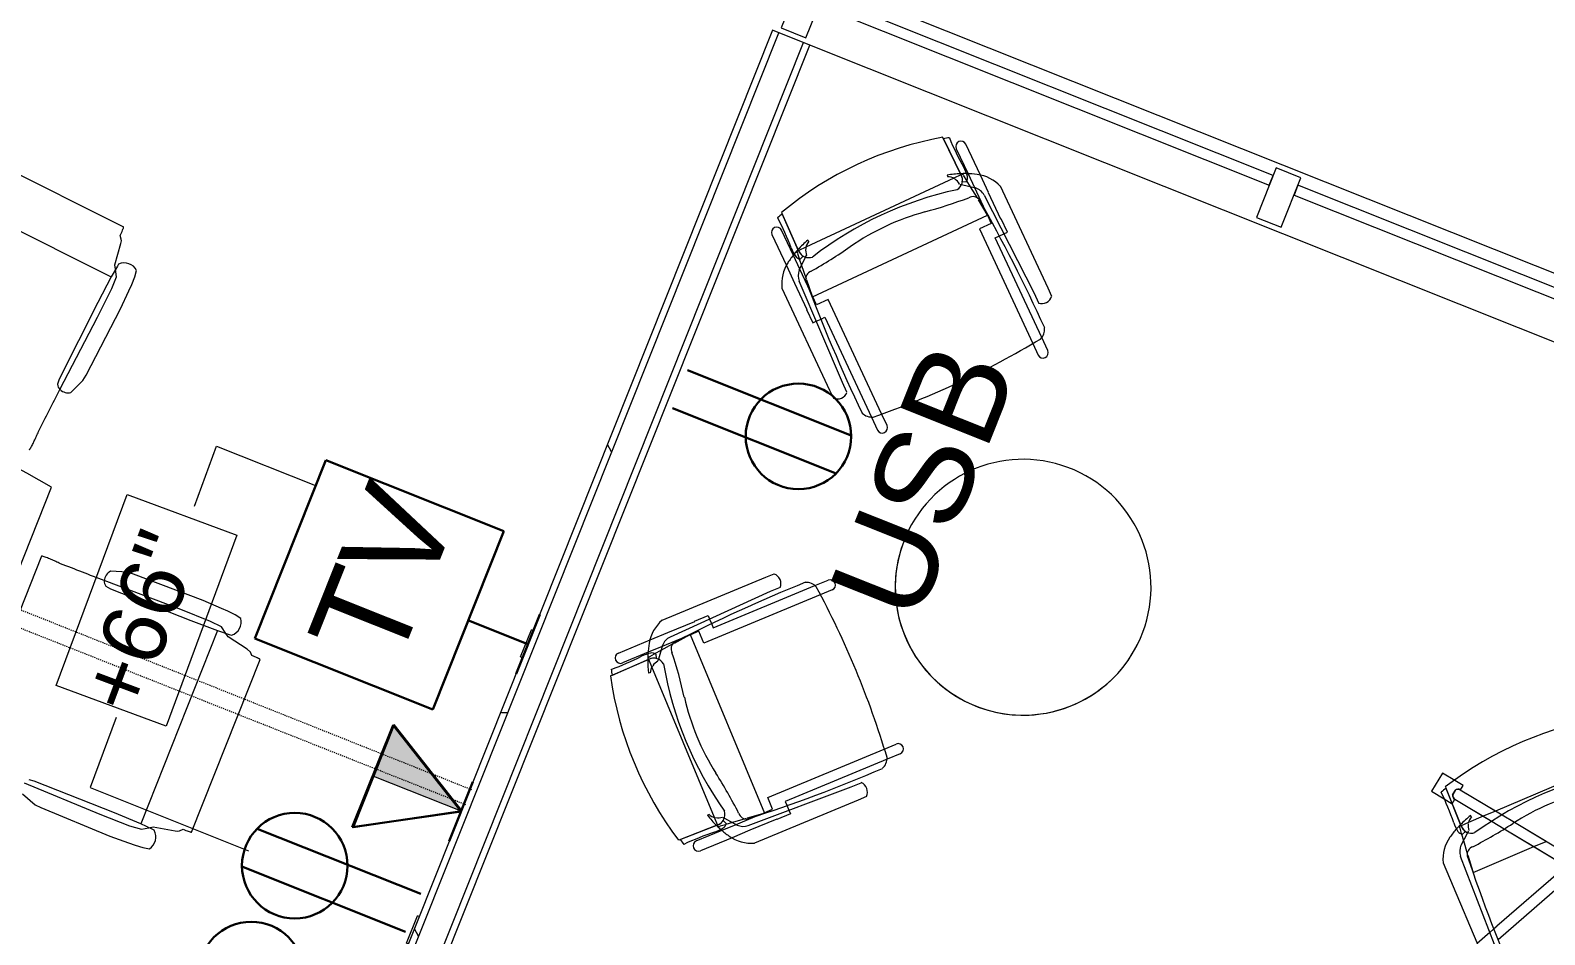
# Model space of a CAD drawing. Header units: inches. Extents: x -13 to 4331, y -638 to 2885.
# Drawn here: x 3235.2 to 3377.2, y 2037.4 to 2122.3 of the extents above; entities that cross this region are included whole.
import ezdxf

# ---------------------------------------------------------------- set-up
doc = ezdxf.new("R2010")
doc.units = ezdxf.units.IN
doc.header["$MEASUREMENT"] = 0
doc.linetypes.add('Dash 1_16_', pattern=[0.125, 0.0625, -0.0625])
for name, color, linetype, lineweight in [('A-ANNO-NOTE', 131, 'Continuous', 30), ('A-DETL', 90, 'Continuous', 9), ('A-GLAZ-CURT', 52, 'Continuous', 9), ('A-GLAZ-CWMG', 51, 'Continuous', 9), ('A-WALL', 113, 'Continuous', 9), ('A-WALL-PATT', 111, 'Continuous', 13), ('Chevy Chase Pavilion_3rd Floor Base_dwg', 8, 'Continuous', 9), ('E-ELEC-FIXT', 91, 'Continuous', 9), ('G-ANNO-TEXT', 231, 'Continuous', 9), ('I-FURN', 30, 'Continuous', 9), ('I-FURN-PNLS', 30, 'Continuous', 9), ('I-WALL', 2, 'Continuous', 13)]:
    doc.layers.add(name, color=color, linetype=linetype, lineweight=lineweight)
doc.styles.add('Swis721 Lt BT', font='swissl.ttf', dxfattribs={"height": 9})
doc.styles.add('Swis721 Lt BT_1', font='swissl.ttf', dxfattribs={"height": 6})
pattern_1 = [(0, (0, 0), (30.72, 7.68), [1.267, -21.773, 1.267, -21.773, -122.88]), (0, (0, 0), (30.72, 7.68), [-46.08, 1.267, -44.813, 1.267, -21.773, -53.76]), (0, (0, 0), (30.72, 7.68), [-115.2, 1.267, -14.093, 1.267, -37.133]), (120, (11.52, 3.84), (-22.011075, 22.7643), [1.267, -21.773, 1.267, -21.773, -122.88]), (120, (11.52, 3.84), (-22.011075, 22.7643), [-46.08, 1.267, -44.813, 1.267, -21.773, -53.76]), (120, (11.52, 3.84), (-22.011075, 22.7643), [-115.2, 1.267, -14.093, 1.267, -37.133]), (240, (15.36, 19.2), (-8.708925, -30.4443), [1.267, -21.773, 1.267, -21.773, -122.88]), (240, (15.36, 19.2), (-8.708925, -30.4443), [-46.08, 1.267, -44.813, 1.267, -21.773, -53.76]), (240, (15.36, 19.2), (-8.708925, -30.4443), [-115.2, 1.267, -14.093, 1.267, -37.133])]

# ---------------------------------------------------------------- blocks, each defined once
blk = doc.blocks.new('System Panel - Glazed-5082656-FIRST FLOOR POWER _ SIGNAL')
at = {"layer": 'A-GLAZ-CURT', "lineweight": 13}
for p, q in [((22.75, 1.75), (-22.75, 1.75)), ((-22.75, 1.75), (-22.75, 0.75)), ((22.75, 0.75), (22.75, 1.75)), ((-22.75, 0.75), (22.75, 0.75))]:
    blk.add_line(p, q, dxfattribs=at)
blk = doc.blocks.new('Rectangular Mullion - 2_5_ x 5_ rectangular-5082659-FIRST FLOOR POWER _ SIGNAL')
at = {"layer": 'A-GLAZ-CWMG', "lineweight": 20}
for p, q in [((-1.25, 2.5), (1.25, 2.5)), ((-1.25, -2.5), (-1.25, 2.5)), ((1.25, 2.5), (1.25, -2.5)), ((1.25, -2.5), (-1.25, -2.5))]:
    blk.add_line(p, q, dxfattribs=at)
blk = doc.blocks.new('F-Haworth_Chair_X99-Seminar - X99 Seminar Chair with Glides-V12-FIRST FLOOR POWER _ SIGNAL')
at = {"layer": 'I-FURN'}
for p, q in [((-8.34, 11.52), (-8.42, 7.57)), ((-8.42, 7.57), (-8.34, 11.37)), ((8.42, 7.57), (8.34, 11.52)), ((8.34, 11.37), (8.42, 7.57)), ((-10.04, 10.02), (-10.04, 6.81)), ((-9.04, 7.4), (-9.04, 10.02)), ((9.04, 10.02), (9.04, 7.4)), ((10.04, 6.81), (10.04, 10.02)), ((-9.04, 5.99), (-9.04, 7.4)), ((-8.62, 7.42), (-8.68, 6.91)), ((-8.6, 7.6), (-8.62, 7.43)), ((-8.49, 7.6), (-8.56, 7.6)), ((-7.65, 7.6), (-8.4, 7.6)), ((7.65, 7.6), (-7.65, 7.6)), ((-7.18, 7.99), (-7.21, 8.13)), ((7.21, 8.13), (7.18, 7.99)), ((8.4, 7.6), (7.65, 7.6)), ((8.56, 7.6), (8.49, 7.6)), ((8.62, 7.43), (8.6, 7.6)), ((8.68, 6.91), (8.62, 7.42)), ((9.04, 7.4), (9.04, 5.99)), ((-10.04, 6.81), (-10.04, 5)), ((-9.13, 5.92), (-8.07, 6.77)), ((-9.04, 3.62), (-9.04, 5.99)), ((-8.75, 6.22), (-8.88, 4.99)), ((-8.68, 6.87), (-8.75, 6.22)), ((-8.61, 6.81), (-8.23, 6.95)), ((-8.07, 6.77), (-7.95, 6.87)), ((7.95, 6.87), (8.07, 6.77)), ((8.07, 6.77), (9.13, 5.92)), ((8.23, 6.95), (8.61, 6.81)), ((8.75, 6.22), (8.68, 6.87)), ((8.88, 4.99), (8.75, 6.22)), ((9.04, 5.99), (9.04, 3.62)), ((10.04, 5), (10.04, 6.81)), ((-11.32, 5.06), (-11.32, -5.48)), ((-10.04, 4.99), (-10.04, 2.27)), ((-9.92, -5.36), (-9.57, 4.97)), ((-8.9, 4.8), (-9.07, 3.2)), ((-8.88, 4.99), (-8.89, 4.91)), ((8.89, 4.91), (8.88, 4.99)), ((9.07, 3.2), (8.9, 4.8)), ((9.57, 4.97), (9.92, -5.36)), ((10.04, 2.27), (10.04, 4.99)), ((11.32, -5.48), (11.32, 5.06)), ((-9.07, 3.2), (-9.07, 3.12)), ((-9.07, 3.12), (9.07, 3.12)), ((-9.04, 3.43), (-9.04, 3.62)), ((-9.04, 3.12), (-9.04, 3.43)), ((-9.04, 2.27), (-9.04, 3.12)), ((9.04, 3.62), (9.04, 3.43)), ((9.04, 3.43), (9.04, 3.12)), ((9.04, 3.12), (9.04, 2.27)), ((9.07, 3.12), (9.07, 3.2)), ((-10.04, 2.27), (-10.07, 2.27)), ((-10.07, 2.27), (-10.07, 0.89)), ((-7.83, 2.27), (-9.04, 2.27)), ((-7.83, -9.57), (-7.83, 2.27)), ((9.04, 2.27), (7.83, 2.27)), ((7.83, 2.27), (7.83, -9.57)), ((10.07, 2.27), (10.04, 2.27)), ((10.07, 0.89), (10.07, 2.27)), ((-10.07, 0.89), (-9.71, 0.89)), ((-9.71, 0.89), (-9.2, 0.89)), ((-9.2, 0.89), (-8.82, 0.89)), ((-8.82, 0.89), (-8.82, -9.44)), ((8.82, 0.89), (9.2, 0.89)), ((8.82, -9.44), (8.82, 0.89)), ((9.2, 0.89), (9.71, 0.89)), ((9.71, 0.89), (10.07, 0.89)), ((-11.32, -5.48), (-11.3, -6.32)), ((-9.92, -6.36), (-9.92, -5.36)), ((9.92, -5.36), (9.92, -6.36)), ((11.3, -6.32), (11.32, -5.48)), ((-8.82, -9.44), (-8.82, -10.78)), ((-7.83, -10.78), (-7.83, -9.57)), ((7.83, -9.57), (7.83, -10.78)), ((8.82, -10.78), (8.82, -9.44))]:
    blk.add_line(p, q, dxfattribs=at)
for centre, radius, start, end in [((0, -20.73), 33.17, 104.5766, 105.5522), ((0, -20.29), 32.89, 75.3075, 104.696), ((0, -20.73), 33.17, 74.4478, 75.4234), ((-9.54, 10.02), 0.498, 360, 180), ((-36.06, 10.03), 27.2, 355.9857, 2.5118), ((36.06, 10.03), 27.2, 177.4882, 184.0143), ((9.54, 10.02), 0.498, 360, 180), ((-4.71, -1.15), 9.61, 116.0036, 121.9522), ((-5.2, 7.86), 3.74, 175.9857, 189.9064), ((-4.71, -1.15), 9.61, 113.5094, 116.0036), ((-8.28, 7.33), 0.613, 189.9064, 237.4573), ((-4.71, -1.15), 9.61, 112.927, 113.3607), ((-4.71, -1.15), 9.61, 105.0666, 112.7369), ((-7.37, 7.55), 1.05, 178.8214, 214.7998), ((-7.37, 7.55), 1.05, 178.8214, 264.0446), ((-6.55, 6.76), 1.38, 147.5752, 174.9122), ((-6.55, 6.76), 1.38, 117.0503, 145.9813), ((0, -26.49), 33.83, 77.2285, 102.7715), ((6.55, 6.76), 1.38, 34.0187, 62.9497), ((4.71, -1.15), 9.61, 67.2631, 74.9334), ((7.37, 7.55), 1.05, 275.9554, 1.1786), ((6.55, 6.76), 1.38, 5.0878, 32.4248), ((7.37, 7.55), 1.05, 325.2002, 1.1786), ((4.71, -1.15), 9.61, 66.6393, 67.073), ((4.71, -1.15), 9.61, 63.9964, 66.4906), ((8.28, 7.33), 0.613, 302.5427, 350.0936), ((5.2, 7.86), 3.74, 350.0936, 4.0143), ((4.71, -1.15), 9.61, 58.0478, 63.9964), ((-7.87, 3.92), 3.63, 121.9522, 161.8211), ((-8.18, 4.9), 1.39, 132.8922, 177.1987), ((-11.32, 48.08), 42.84, 274.2301, 280.0233), ((0, -15.97), 22.19, 79.9767, 100.0233), ((11.32, 48.08), 42.84, 259.9767, 265.7699), ((8.18, 4.9), 1.39, 2.8013, 47.1078), ((7.87, 3.92), 3.63, 18.1789, 58.0478), ((144.06, -7.32), 153.52, 175.4787, 180.5251), ((-8.24, 4.59), 0.763, 84.2338, 165.7662), ((8.24, 4.59), 0.763, 14.2338, 95.7662), ((-144.06, -7.32), 153.52, 359.4749, 4.5213), ((-10.58, -5.68), 0.956, 221.8901, 314.1099), ((10.58, -5.68), 0.956, 225.8901, 318.1099), ((-8.21, -8.28), 1.31, 200.0433, 249.9567), ((0, 75.01), 84.96, 264.1475, 275.8525), ((8.21, -8.28), 1.31, 290.0433, 339.9567), ((-8.32, -10.78), 0.495, 180, 360), ((8.32, -10.78), 0.495, 180, 360)]:
    blk.add_arc(centre, radius, start, end, dxfattribs=at)
blk = doc.blocks.new('F - CONF TABLE _CURVED -8 CHAIRS_ - F - CONF TABLE _CURVED -8 CHAIRS_-5530000-FIRST FLOOR POWER _ SIGNAL')
at = {"layer": 'I-FURN'}
for p, q in [((39.32, 41.68), (21.96, 43.2)), ((39.53, 40.55), (39.3, 40.83)), ((39.6, 40.4), (39.53, 40.55)), ((39.65, 40.16), (39.6, 40.4)), ((39.87, 38.07), (39.65, 40.16)), ((20.51, 38.59), (39.95, 36.89)), ((40.07, 37.71), (39.87, 38.07)), ((40.12, 38.05), (39.95, 36.89)), ((40.42, 37.09), (40.07, 37.71)), ((40.16, 38.27), (40.12, 38.05)), ((40.42, 35.91), (40.42, 37.09)), ((42.01, 37.72), (41.95, 38.33)), ((42.01, 36.94), (42.01, 37.72)), ((39.95, 36.89), (39.68, 34.22)), ((40.16, 32.92), (40.42, 35.91)), ((41.87, 34.44), (41.98, 36.3)), ((41.98, 36.3), (42.01, 36.94)), ((39.68, 34.22), (38.97, 26.17)), ((41.16, 27.47), (41.87, 34.44)), ((39.38, 25.3), (40.16, 32.92)), ((41.05, 26.89), (41.16, 27.47)), ((38.97, 26.17), (38.98, 25.67)), ((40.43, 25.43), (41.05, 26.89)), ((51.58, 11.69), (50.08, 11.2)), ((52.17, 11.75), (51.58, 11.69)), ((59.17, 11.85), (52.17, 11.75)), ((61.03, 11.8), (59.17, 11.85)), ((61.68, 11.77), (61.03, 11.8)), ((62.45, 11.7), (61.68, 11.77)), ((63.06, 11.59), (62.45, 11.7)), ((43.53, 10.14), (43.53, -10.2)), ((57.52, 10.28), (49.85, 10.17)), ((60.52, 10.28), (57.52, 10.28)), ((61.68, 10.18), (60.52, 10.28)), ((62.28, 9.77), (61.68, 10.18)), ((50.18, 9.74), (50.68, 9.68)), ((50.68, 9.68), (58.77, 9.68)), ((58.77, 9.68), (61.45, 9.73)), ((61.45, 9.73), (62.61, 9.79)), ((61.45, 9.73), (61.45, -9.79)), ((62.61, 9.54), (62.28, 9.77)), ((62.61, 9.79), (62.84, 9.81)), ((64.68, 9.14), (62.61, 9.54)), ((65.06, 8.99), (64.68, 9.14)), ((65.32, 8.74), (65.06, 8.99)), ((66.16, -8.75), (66.16, 8.68)), ((50.68, -9.75), (50.18, -9.81)), ((58.77, -9.75), (50.68, -9.75)), ((61.45, -9.79), (58.77, -9.75)), ((62.61, -9.86), (61.45, -9.79)), ((61.68, -10.24), (62.28, -9.84)), ((62.28, -9.84), (62.61, -9.61)), ((62.61, -9.61), (64.68, -9.21)), ((62.84, -9.88), (62.61, -9.86)), ((64.68, -9.21), (64.92, -9.13)), ((64.92, -9.13), (65.06, -9.06)), ((65.06, -9.06), (65.32, -8.8)), ((49.85, -10.24), (57.52, -10.35)), ((50.08, -11.27), (51.58, -11.76)), ((57.52, -10.35), (60.52, -10.35)), ((60.52, -10.35), (61.68, -10.24)), ((51.58, -11.76), (52.17, -11.82)), ((52.17, -11.82), (59.17, -11.92)), ((59.17, -11.92), (61.03, -11.87)), ((61.03, -11.87), (61.68, -11.84)), ((61.68, -11.84), (62.45, -11.77)), ((62.45, -11.77), (63.06, -11.66))]:
    blk.add_line(p, q, dxfattribs=at)
for centre, radius, start, end in [((41.09, 37.34), 1.32, 49.065, 134.935), ((39.68, 26.03), 0.781, 207.3218, 248.1534), ((39.79, 26.34), 1.12, 248.9109, 305.257), ((61.99, 10.82), 1.32, 310.065, 35.935), ((50.93, 10.48), 1.12, 139.743, 196.0891), ((50.6, 10.4), 0.781, 196.8466, 237.6782), ((61.99, -10.89), 1.32, 324.065, 49.935)]:
    blk.add_arc(centre, radius, start, end, dxfattribs=at)
for points, knots in [([(39.3, 40.83), (39.32, 41.02), (39.33, 41.3), (39.34, 41.52), (39.33, 41.61), (39.33, 41.65), (39.32, 41.67), (39.32, 41.68)], [0, 0, 0, 0, 0.444444, 0.666667, 0.777778, 0.888889, 1, 1, 1, 1]), ([(38.8, 19), (38.8, 19), (38.81, 19.01), (38.82, 19.04), (38.83, 19.09), (38.84, 19.16), (38.86, 19.24), (38.87, 19.37), (38.9, 19.61), (38.92, 19.82), (38.92, 19.93)], [0, 0, 0, 0, 0.090909, 0.181818, 0.272727, 0.363636, 0.454545, 0.545455, 0.727273, 1, 1, 1, 1]), ([(44.47, 10.18), (44.39, 10.18), (44.23, 10.18), (43.9, 10.18), (43.6, 10.16), (43.53, 10.14), (43.53, 10.14)], [0, 0, 0, 0, 0.181818, 0.363636, 0.727273, 1, 1, 1, 1]), ([(66.16, 8.68), (66.16, 8.68), (66.14, 8.69), (66.09, 8.7), (66.03, 8.71), (65.94, 8.71), (65.84, 8.72), (65.69, 8.73), (65.51, 8.73), (65.37, 8.74), (65.32, 8.74)], [0, 0, 0, 0, 0.111111, 0.222222, 0.333333, 0.444444, 0.555556, 0.666667, 0.888889, 1, 1, 1, 1]), ([(65.32, -8.8), (65.51, -8.8), (65.78, -8.79), (66, -8.78), (66.09, -8.77), (66.14, -8.76), (66.16, -8.75), (66.16, -8.75)], [0, 0, 0, 0, 0.444444, 0.666667, 0.777778, 0.888889, 1, 1, 1, 1])]:
    blk.add_open_spline(points, degree=3, knots=knots, dxfattribs=at)
for points in [[(38.96, 20.9), (39.03, 21.64), (39.17, 23.11), (39.31, 24.57), (39.38, 25.3)], [(38.92, 19.93), (38.93, 20.1), (38.94, 20.42), (38.96, 20.74), (38.96, 20.9)], [(45.44, 10.13), (45.28, 10.14), (44.96, 10.16), (44.63, 10.17), (44.47, 10.18)], [(49.85, 10.17), (49.12, 10.16), (47.66, 10.15), (46.18, 10.14), (45.44, 10.13)]]:
    blk.add_open_spline(points, degree=3, dxfattribs=at)
at = {"layer": 'I-FURN-PNLS'}
blk.add_line((42, -16.5), (42, 16.5), dxfattribs=at)
blk.add_arc((0, -288.75), 308.13, 82.1657, 97.8343, dxfattribs=at)
blk = doc.blocks.new('F - CONF TABLE _ROUND-4 CHAIRS_ - Lam 30Dia Single-Column Base-5429249-FIRST FLOOR POWER _ SIGNAL')
at = {"layer": 'I-FURN'}
for start, end in [(0, 180), (360, 180), (0, 180), (180, 0), (180, 360), (180, 0)]:
    blk.add_arc((-17.69, -2.75), 12, start, end, dxfattribs=at)
blk = doc.blocks.new('Zira Wksta 12 - Type 1-V36-FIRST FLOOR POWER _ SIGNAL')
at = {"layer": 'I-FURN'}
for p, q in [((-46.16, 63.85), (-53.09, 56.92)), ((-59.04, 58.37), (-59.35, 56.4)), ((-59.04, 58.37), (-59.35, 56.4)), ((-57.71, 58.16), (-59.04, 58.37)), ((-57.71, 58.16), (-59.04, 58.37)), ((-58.3, 57.26), (-55.56, 54.41)), ((-55.56, 54.41), (-58.19, 57.16)), ((-56.82, 58.02), (-57.71, 58.16)), ((-56.82, 58.02), (-57.71, 58.16)), ((-57.39, 56.84), (-57.31, 57.35)), ((-57.39, 56.84), (-57.31, 57.35)), ((-57.3, 57.34), (-57.38, 56.84)), ((-57.3, 57.34), (-57.38, 56.84)), ((-56.89, 57.54), (-56.82, 58.02)), ((-56.89, 57.54), (-56.82, 58.02)), ((-53.09, 56.92), (-56.89, 57.52)), ((-52.37, 56.81), (-56.89, 57.52)), ((-53.09, 56.92), (-53.97, 56.05)), ((-52.37, 56.81), (-53.09, 56.92)), ((-59.35, 56.4), (-57.97, 56.18)), ((-59.35, 56.4), (-57.97, 56.18)), ((-57.97, 56.18), (-57.13, 56.04)), ((-57.97, 56.18), (-57.13, 56.04)), ((-57.13, 56.04), (-57.05, 56.52)), ((-57.13, 56.04), (-57.05, 56.52)), ((-57.05, 56.54), (-53.97, 56.05)), ((-57.05, 56.54), (-53.02, 55.9)), ((-54.99, 55.59), (-55.1, 55.67)), ((-53.97, 56.05), (-55.03, 54.98)), ((-53.97, 56.05), (-53.02, 55.9)), ((-53.02, 55.9), (-51.71, 55.69)), ((-53.02, 55.9), (-51.71, 55.69)), ((-51.03, 56.6), (-52.37, 56.81)), ((-51.03, 56.6), (-52.37, 56.81)), ((-51.71, 55.69), (-48.5, 55.18)), ((-51.71, 55.69), (-45.4, 54.69)), ((-47.63, 56.06), (-51.03, 56.6)), ((-45.24, 55.68), (-51.03, 56.6)), ((-48.5, 55.18), (-47.63, 56.06)), ((-55.71, 54.31), (-55.6, 54.17)), ((-55.63, 54.39), (-55.68, 54.33)), ((-55.6, 54.17), (-55.28, 53.77)), ((-55.03, 54.98), (-55.57, 54.45)), ((-55.16, 53.74), (-54.99, 54.11)), ((-54.89, 52.75), (-54.75, 54.1)), ((-54.75, 54.1), (-54.73, 54.26)), ((-52.88, 50.81), (-48.5, 55.18)), ((-45.19, 54.28), (-48.93, 46.95)), ((-45.19, 54.28), (-48.93, 46.95)), ((-48.5, 55.18), (-45.4, 54.69)), ((-55.25, 53.73), (-54.84, 53.23)), ((-54.84, 53.23), (-54.06, 52.26)), ((-48.36, 45.86), (-44.3, 53.83)), ((-48.36, 45.86), (-44.3, 53.83)), ((-47.47, 44.21), (-54.53, 51.76)), ((-54.06, 52.26), (-54.01, 52.21)), ((-53.94, 52.12), (-52.93, 50.87)), ((-55.84, 50.59), (-48.39, 43.13)), ((-52.93, 50.87), (-52.88, 50.81)), ((-48.93, 46.94), (-49.1, 46.61)), ((-48.93, 46.94), (-49.1, 46.61)), ((-49.32, 46.18), (-50.03, 44.78)), ((-49.32, 46.18), (-50.03, 44.78)), ((-49.1, 46.61), (-49.32, 46.18)), ((-49.1, 46.61), (-49.32, 46.18))]:
    blk.add_line(p, q, dxfattribs=at)
for centre, radius, start, end in [((-29.91, 40.67), 32.89, 120.3075, 149.696), ((-25.52, 36.28), 33.83, 122.2285, 147.7715), ((-32.97, 43.73), 22.19, 124.9767, 145.0233), ((-29.6, 40.36), 33.17, 149.5766, 150.5522), ((-56.99, 56.92), 0.407, 192.1651, 220.033), ((-56.99, 56.92), 0.407, 192.1651, 261.8349), ((-56.99, 56.94), 0.406, 193.6199, 261), ((-56.99, 56.94), 0.406, 193.6199, 261), ((-56.96, 57.14), 0.407, 80.1651, 149.8349), ((-56.96, 57.14), 0.407, 80.1651, 149.8349), ((-56.96, 57.12), 0.406, 81, 148.3801), ((-56.96, 57.12), 0.406, 81, 148.3801), ((-76.85, 36.61), 27.2, 40.9857, 47.5118), ((-56.99, 56.92), 0.407, 220.033, 233.967), ((-56.99, 56.92), 0.407, 233.967, 261.8349), ((-46.77, 50.88), 9.61, 150.0666, 157.7369), ((-53.67, 55.17), 1.38, 162.0503, 190.9813), ((-86.25, 81.01), 42.84, 319.2301, 325.0233), ((-53.49, 56.9), 3.74, 220.9857, 234.9064), ((-46.77, 50.88), 9.61, 161.0036, 166.9522), ((-46.77, 50.88), 9.61, 158.5094, 161.0036), ((-46.77, 50.88), 9.61, 157.927, 158.3607), ((-54.8, 55.14), 1.05, 223.8214, 259.7998), ((-54.8, 55.14), 1.05, 223.8214, 309.0446), ((-53.67, 55.17), 1.38, 192.5752, 219.9122), ((-97.29, 108.06), 84.96, 309.1475, 320.8525), ((-52.6, 52.23), 3.63, 166.9522, 206.8211), ((-55.29, 54.34), 0.613, 234.9064, 282.4573), ((-53.51, 52.7), 1.39, 177.8922, 222.1987), ((-53.33, 52.44), 0.763, 129.2338, 210.7662), ((62.79, 151.71), 153.52, 220.4787, 225.5251)]:
    blk.add_arc(centre, radius, start, end, dxfattribs=at)
blk = doc.blocks.new('F-Haworth_Chair_X99-Seminar - X99 Seminar Chair with Glides-V39-FIRST FLOOR POWER _ SIGNAL')
at = {"layer": 'I-FURN'}
for p, q in [((-8.82, 9.44), (-8.82, 10.78)), ((-7.83, 10.78), (-7.83, 9.57)), ((7.83, 9.57), (7.83, 10.78)), ((8.82, 10.78), (8.82, 9.44)), ((-8.82, -0.89), (-8.82, 9.44)), ((-7.83, 9.57), (-7.83, -2.27)), ((7.83, -2.27), (7.83, 9.57)), ((8.82, 9.44), (8.82, -0.89)), ((-11.32, 5.48), (-11.3, 6.32)), ((-9.92, 6.36), (-9.92, 5.36)), ((9.92, 5.36), (9.92, 6.36)), ((11.3, 6.32), (11.32, 5.48)), ((-11.32, -5.06), (-11.32, 5.48)), ((-9.92, 5.36), (-9.57, -4.97)), ((9.57, -4.97), (9.92, 5.36)), ((11.32, 5.48), (11.32, -5.06)), ((-10.07, -0.89), (-9.71, -0.89)), ((-10.07, -2.27), (-10.07, -0.89)), ((-9.71, -0.89), (-9.2, -0.89)), ((-9.2, -0.89), (-8.82, -0.89)), ((8.82, -0.89), (9.2, -0.89)), ((9.2, -0.89), (9.71, -0.89)), ((9.71, -0.89), (10.07, -0.89)), ((10.07, -0.89), (10.07, -2.27)), ((-10.04, -2.27), (-10.07, -2.27)), ((-10.04, -4.99), (-10.04, -2.27)), ((-9.04, -2.27), (-9.04, -3.12)), ((-7.83, -2.27), (-9.04, -2.27)), ((9.04, -2.27), (7.83, -2.27)), ((9.04, -3.12), (9.04, -2.27)), ((10.04, -2.27), (10.04, -4.99)), ((10.07, -2.27), (10.04, -2.27)), ((-9.07, -3.12), (9.07, -3.12)), ((-9.07, -3.2), (-9.07, -3.12)), ((-8.9, -4.8), (-9.07, -3.2)), ((-9.04, -3.12), (-9.04, -3.43)), ((-9.04, -3.43), (-9.04, -3.62)), ((-9.04, -3.62), (-9.04, -5.99)), ((9.07, -3.2), (8.9, -4.8)), ((9.04, -3.43), (9.04, -3.12)), ((9.04, -3.62), (9.04, -3.43)), ((9.04, -5.99), (9.04, -3.62)), ((9.07, -3.12), (9.07, -3.2)), ((-10.04, -6.81), (-10.04, -5)), ((-8.88, -4.99), (-8.89, -4.91)), ((-8.75, -6.22), (-8.88, -4.99)), ((8.88, -4.99), (8.75, -6.22)), ((8.89, -4.91), (8.88, -4.99)), ((10.04, -5), (10.04, -6.81)), ((-10.04, -10.02), (-10.04, -6.81)), ((-9.13, -5.92), (-8.07, -6.77)), ((-9.04, -5.99), (-9.04, -7.4)), ((-8.68, -6.87), (-8.75, -6.22)), ((-8.62, -7.42), (-8.68, -6.91)), ((-8.61, -6.81), (-8.23, -6.95)), ((-8.07, -6.77), (-7.95, -6.87)), ((7.95, -6.87), (8.07, -6.77)), ((8.07, -6.77), (9.13, -5.92)), ((8.23, -6.95), (8.61, -6.81)), ((8.68, -6.91), (8.62, -7.42)), ((8.75, -6.22), (8.68, -6.87)), ((9.04, -7.4), (9.04, -5.99)), ((10.04, -6.81), (10.04, -10.02)), ((-9.04, -7.4), (-9.04, -10.02)), ((-8.6, -7.6), (-8.62, -7.43)), ((-8.49, -7.6), (-8.56, -7.6)), ((-8.42, -7.57), (-8.34, -11.37)), ((-8.34, -11.52), (-8.42, -7.57)), ((-7.65, -7.6), (-8.4, -7.6)), ((7.65, -7.6), (-7.65, -7.6)), ((-7.18, -7.99), (-7.21, -8.13)), ((7.21, -8.13), (7.18, -7.99)), ((8.4, -7.6), (7.65, -7.6)), ((8.34, -11.37), (8.42, -7.57)), ((8.42, -7.57), (8.34, -11.52)), ((8.56, -7.6), (8.49, -7.6)), ((8.62, -7.43), (8.6, -7.6)), ((9.04, -10.02), (9.04, -7.4))]:
    blk.add_line(p, q, dxfattribs=at)
for centre, radius, start, end in [((-8.32, 10.78), 0.495, 0, 180), ((0, -75.01), 84.96, 84.1475, 95.8525), ((8.32, 10.78), 0.495, 0, 180), ((-8.21, 8.28), 1.31, 110.0433, 159.9567), ((144.06, 7.32), 153.52, 179.4749, 184.5213), ((8.21, 8.28), 1.31, 20.0433, 69.9567), ((-144.06, 7.32), 153.52, 355.4787, 0.5251), ((-10.58, 5.68), 0.956, 45.8901, 138.1099), ((10.58, 5.68), 0.956, 41.8901, 134.1099), ((-7.87, -3.92), 3.63, 198.1789, 238.0478), ((-8.18, -4.9), 1.39, 182.8013, 227.1078), ((-8.24, -4.59), 0.763, 194.2338, 275.7662), ((-11.32, -48.08), 42.84, 79.9767, 85.7699), ((11.32, -48.08), 42.84, 94.2301, 100.0233), ((8.24, -4.59), 0.763, 264.2338, 345.7662), ((8.18, -4.9), 1.39, 312.8922, 357.1987), ((7.87, -3.92), 3.63, 301.9522, 341.8211), ((-4.71, 1.15), 9.61, 238.0478, 243.9964), ((-8.28, -7.33), 0.613, 122.5427, 170.0936), ((-7.37, -7.55), 1.05, 95.9554, 181.1786), ((-7.37, -7.55), 1.05, 145.2002, 181.1786), ((-6.55, -6.76), 1.38, 185.0878, 212.4248), ((0, 26.49), 33.83, 257.2285, 282.7715), ((0, 15.97), 22.19, 259.9767, 280.0233), ((7.37, -7.55), 1.05, 358.8214, 84.0446), ((6.55, -6.76), 1.38, 327.5752, 354.9122), ((7.37, -7.55), 1.05, 358.8214, 34.7998), ((8.28, -7.33), 0.613, 9.9064, 57.4573), ((4.71, 1.15), 9.61, 296.0036, 301.9522), ((-5.2, -7.86), 3.74, 170.0936, 184.0143), ((-36.06, -10.03), 27.2, 357.4882, 4.0143), ((-4.71, 1.15), 9.61, 243.9964, 246.4906), ((-4.71, 1.15), 9.61, 246.6393, 247.073), ((-4.71, 1.15), 9.61, 247.2631, 254.9334), ((-6.55, -6.76), 1.38, 214.0187, 242.9497), ((6.55, -6.76), 1.38, 297.0503, 325.9813), ((4.71, 1.15), 9.61, 285.0666, 292.7369), ((4.71, 1.15), 9.61, 292.927, 293.3607), ((4.71, 1.15), 9.61, 293.5094, 296.0036), ((36.06, -10.03), 27.2, 175.9857, 182.5118), ((5.2, -7.86), 3.74, 355.9857, 9.9064), ((-9.54, -10.02), 0.498, 180, 0), ((0, 20.73), 33.17, 254.4478, 255.4234), ((0, 20.73), 33.17, 284.5766, 285.5522), ((9.54, -10.02), 0.498, 180, 0), ((0, 20.29), 32.89, 255.304, 284.6925)]:
    blk.add_arc(centre, radius, start, end, dxfattribs=at)
blk = doc.blocks.new('PS - Power Device _Wall Base_ - Duplex-4862727-FIRST FLOOR POWER _ SIGNAL')
at = {"layer": 'E-ELEC-FIXT'}
for p, q in [((2607.88, 1364.93), (2605.6, 1363.38)), ((2607.88, 1364.93), (2607.77, 1365.08)), ((2605.5, 1363.54), (2605.6, 1363.38))]:
    blk.add_line(p, q, dxfattribs=at)
blk = doc.blocks.new('PS - Junction Box _Wall Base_ - TV-4868771-FIRST FLOOR POWER _ SIGNAL')
at = {"layer": 'E-ELEC-FIXT'}
for p, q in [((2887.9, 1644.42), (2887.83, 1644.25)), ((2890.39, 1643.23), (2887.83, 1644.25)), ((2890.39, 1643.23), (2890.46, 1643.41))]:
    blk.add_line(p, q, dxfattribs=at)
blk = doc.blocks.new('Chevy Chase Pavilion_3rd Floor Base_dwg-5020009-FIRST FLOOR POWER _ SIGNAL')
at = {"layer": 'A-WALL', "color": 7}
for p, q in [((2822.33, 2321.14), (3771.79, 1942.51)), ((3439.05, 2068.74), (3308.29, 2120.89))]:
    blk.add_line(p, q, dxfattribs=at)

msp = doc.modelspace()

# ---------------------------------------------------------------- hatches: boundary and pattern name
at = {"layer": 'A-ANNO-NOTE', "lineweight": 9}
msp.add_hatch(color=256, dxfattribs=at).paths.add_polyline_path([(3275.66, 2049), (3269.27, 2057.1), (3267.36, 2052.31), (3267.91, 2052.09)], flags=0)
at = {"layer": 'A-WALL-PATT', "lineweight": 9}
h = msp.add_hatch(dxfattribs=at)
h.set_pattern_fill('FP_13', color=256, style=0, pattern_type=2)
h.set_pattern_definition(pattern_1)
h.paths.add_polyline_path([(3083.77, 1566.32), (3084.37, 1567.82), (3083.79, 1568.05), (3083.19, 1566.55)], flags=0)
h.paths.add_polyline_path([(3084.56, 1568.28), (3109.8, 1631.59), (3109.36, 1632.17), (3083.98, 1568.52)], flags=0)
h.paths.add_polyline_path([(3110.88, 1634.3), (3175.7, 1796.93), (3175.15, 1797.15), (3156, 1749.11), (3155.9, 1748.73), (3139.69, 1707.63), (3139.39, 1707.09), (3139.13, 1706.82), (3110.44, 1634.88), (3110.71, 1634.52)], flags=0)
h.paths.add_polyline_path([(3176.66, 1799.24), (3208.64, 1879.45), (3208.06, 1879.69), (3176.08, 1799.47), (3176.31, 1799.38)], flags=0)
h.paths.add_polyline_path([(3209.57, 1881.78), (3248.89, 1980.38), (3248.31, 1980.61), (3208.99, 1882.01), (3209.22, 1881.92)], flags=0)
h.paths.add_polyline_path([(3249.82, 1982.7), (3305.39, 2122.05), (3304.81, 2122.28), (3249.24, 1982.93), (3249.47, 1982.84)], flags=0)
h = msp.add_hatch(dxfattribs=at)
h.set_pattern_fill('FP_13', color=256, style=0, pattern_type=2)
h.set_pattern_definition(pattern_1)
h.paths.add_polyline_path([(3086.67, 1565.16), (3087.27, 1566.66), (3086.69, 1566.89), (3086.09, 1565.39)], flags=0)
h.paths.add_polyline_path([(3087.46, 1567.13), (3135.67, 1688.02), (3135.09, 1688.25), (3086.88, 1567.36)], flags=0)
h.paths.add_polyline_path([(3136.59, 1690.34), (3254.15, 1985.13), (3253.57, 1985.37), (3136.01, 1690.57), (3136.11, 1690.53)], flags=0)
h.paths.add_polyline_path([(3254.34, 1985.6), (3308.29, 2120.89), (3307.71, 2121.12), (3253.76, 1985.83), (3254.15, 1985.67)], flags=0)

# ---------------------------------------------------------------- linework, layer by layer
at = {"layer": 'A-ANNO-NOTE'}
for p, q in [((3296.83, 2090.39), (3312.18, 2084.27)), ((3296.83, 2090.39), (3312.18, 2084.27)), ((3295.41, 2086.83), (3310.76, 2080.71)), ((3262.88, 2081.94), (3256.21, 2065.22)), ((3279.6, 2075.27), (3262.88, 2081.94)), ((3272.93, 2058.55), (3279.6, 2075.27)), ((3282.95, 2067.48), (3280.73, 2061.9)), ((3281.84, 2064.69), (3276.27, 2066.91)), ((3256.21, 2065.22), (3272.93, 2058.55)), ((3265.37, 2047.51), (3269.19, 2057.09)), ((3265.45, 2047.52), (3269.27, 2057.1)), ((3275.58, 2048.99), (3269.19, 2057.09)), ((3275.66, 2049), (3269.27, 2057.1)), ((3276.69, 2051.78), (3274.47, 2046.2)), ((3275.58, 2048.99), (3265.37, 2047.51)), ((3275.66, 2049), (3265.45, 2047.52)), ((3271.79, 2041.25), (3256.44, 2047.37)), ((3270.37, 2037.69), (3255.02, 2043.81)), ((3270.37, 2037.69), (3255.02, 2043.81))]:
    msp.add_line(p, q, dxfattribs=at)
at = {"layer": 'A-ANNO-NOTE', "lineweight": 9}
for p, q in [((3269.27, 2057.1), (3267.36, 2052.31)), ((3275.66, 2049), (3269.27, 2057.1)), ((3267.36, 2052.31), (3275.66, 2049))]:
    msp.add_line(p, q, dxfattribs=at)
at = {"layer": 'A-ANNO-NOTE'}
for centre in [(3307.23, 2084.18), (3259.97, 2043.9), (3255.89, 2033.68)]:
    msp.add_circle(centre, 4.95, dxfattribs=at)
at = {"layer": 'A-DETL'}
for p, q in [((3250.55, 2077.64), (3252.64, 2083.26)), ((3252.64, 2083.26), (3261.93, 2079.56)), ((3237.59, 2060.8), (3244.24, 2078.74)), ((3244.24, 2078.74), (3254.55, 2074.92)), ((3254.55, 2074.92), (3247.91, 2056.98)), ((3247.91, 2056.98), (3237.59, 2060.8)), ((3243.2, 2057.79), (3240.77, 2051.23)), ((3240.77, 2051.23), (3255.63, 2045.3))]:
    msp.add_line(p, q, dxfattribs=at)
at = {"layer": 'A-DETL', "linetype": 'Dash 1_16_'}
for p, q in [((3276.58, 2051.01), (3204.13, 2079.9)), ((3276.03, 2049.61), (3203.52, 2078.35))]:
    msp.add_line(p, q, dxfattribs=at)
at = {"layer": 'A-WALL', "lineweight": 13}
for p, q in [((3249.82, 1982.7), (3305.39, 2122.05)), ((3136.01, 1690.57), (3307.71, 2121.12))]:
    msp.add_line(p, q, dxfattribs=at)
at = {"layer": 'I-WALL'}
for p, q in [((3304.81, 2122.28), (3249.47, 1983.51)), ((3308.29, 2120.89), (3304.81, 2122.28)), ((3254.34, 1985.6), (3308.29, 2120.89))]:
    msp.add_line(p, q, dxfattribs=at)

# ---------------------------------------------------------------- block references
at = {"layer": 'A-GLAZ-CURT', "rotation": 338.2587309509974}
for p in [(3329.99, 2115.47), (3374.58, 2097.69)]:
    msp.add_blockref('System Panel - Glazed-5082656-FIRST FLOOR POWER _ SIGNAL', p, dxfattribs=at)
at = {"layer": 'A-GLAZ-CWMG', "extrusion": (0, 0, -1), "rotation": 201.7412690490026}
for p in [(-3307.7, 2124.36), (-3352.28, 2106.58)]:
    msp.add_blockref('Rectangular Mullion - 2_5_ x 5_ rectangular-5082659-FIRST FLOOR POWER _ SIGNAL', p, dxfattribs=at)
at = {"layer": 'Chevy Chase Pavilion_3rd Floor Base_dwg', "color": 7}
msp.add_blockref('Chevy Chase Pavilion_3rd Floor Base_dwg-5020009-FIRST FLOOR POWER _ SIGNAL', (0, 0), dxfattribs=at)
at = {"layer": 'E-ELEC-FIXT'}
for name, p, rotation in [('PS - Junction Box _Wall Base_ - TV-4868771-FIRST FLOOR POWER _ SIGNAL', (1637.93, 4953.87), 270.0000000000071), ('PS - Power Device _Wall Base_ - Duplex-4862727-FIRST FLOOR POWER _ SIGNAL', (4663.84, 4629.42), 214.1191054880366)]:
    msp.add_blockref(name, p, dxfattribs=dict(at, rotation=rotation))
at = {"layer": 'I-FURN'}
for name, p, rotation in [('F - CONF TABLE _CURVED -8 CHAIRS_ - F - CONF TABLE _CURVED -8 CHAIRS_-5530000-FIRST FLOOR POWER _ SIGNAL', (3192.01, 2079.56), 338.3805545101765), ('F-Haworth_Chair_X99-Seminar - X99 Seminar Chair with Glides-V12-FIRST FLOOR POWER _ SIGNAL', (3318.08, 2098.27), 24.99999999999948), ('Zira Wksta 12 - Type 1-V36-FIRST FLOOR POWER _ SIGNAL', (3400.55, 1976.36), 338.0150838326589), ('F - CONF TABLE _ROUND-4 CHAIRS_ - Lam 30Dia Single-Column Base-5429249-FIRST FLOOR POWER _ SIGNAL', (3310.99, 2074.55), 156.5174619019957), ('F-Haworth_Chair_X99-Seminar - X99 Seminar Chair with Glides-V39-FIRST FLOOR POWER _ SIGNAL', (3303.44, 2058.41), 292.5299824489981)]:
    msp.add_blockref(name, p, dxfattribs=dict(at, rotation=rotation))

# ---------------------------------------------------------------- texts
at = {"layer": 'A-ANNO-NOTE', "lineweight": 9, "char_height": 9, "attachment_point": 1, "rotation": 68.2587, "style": 'Swis721 Lt BT'}
for s, insert, width in [('USB', (3309.93, 2069.7), 30.3), ('TV', (3261.07, 2065.49), 16.968)]:
    msp.add_mtext(s, dxfattribs=dict(at, insert=insert, width=width))
at = {"layer": 'G-ANNO-TEXT', "color": 7, "insert": (3239.59, 2059.79), "char_height": 6, "width": 23.028, "attachment_point": 1, "rotation": 69.4863, "style": 'Swis721 Lt BT_1'}
msp.add_mtext('+66"', dxfattribs=at)

doc.saveas('drawing.dxf')
